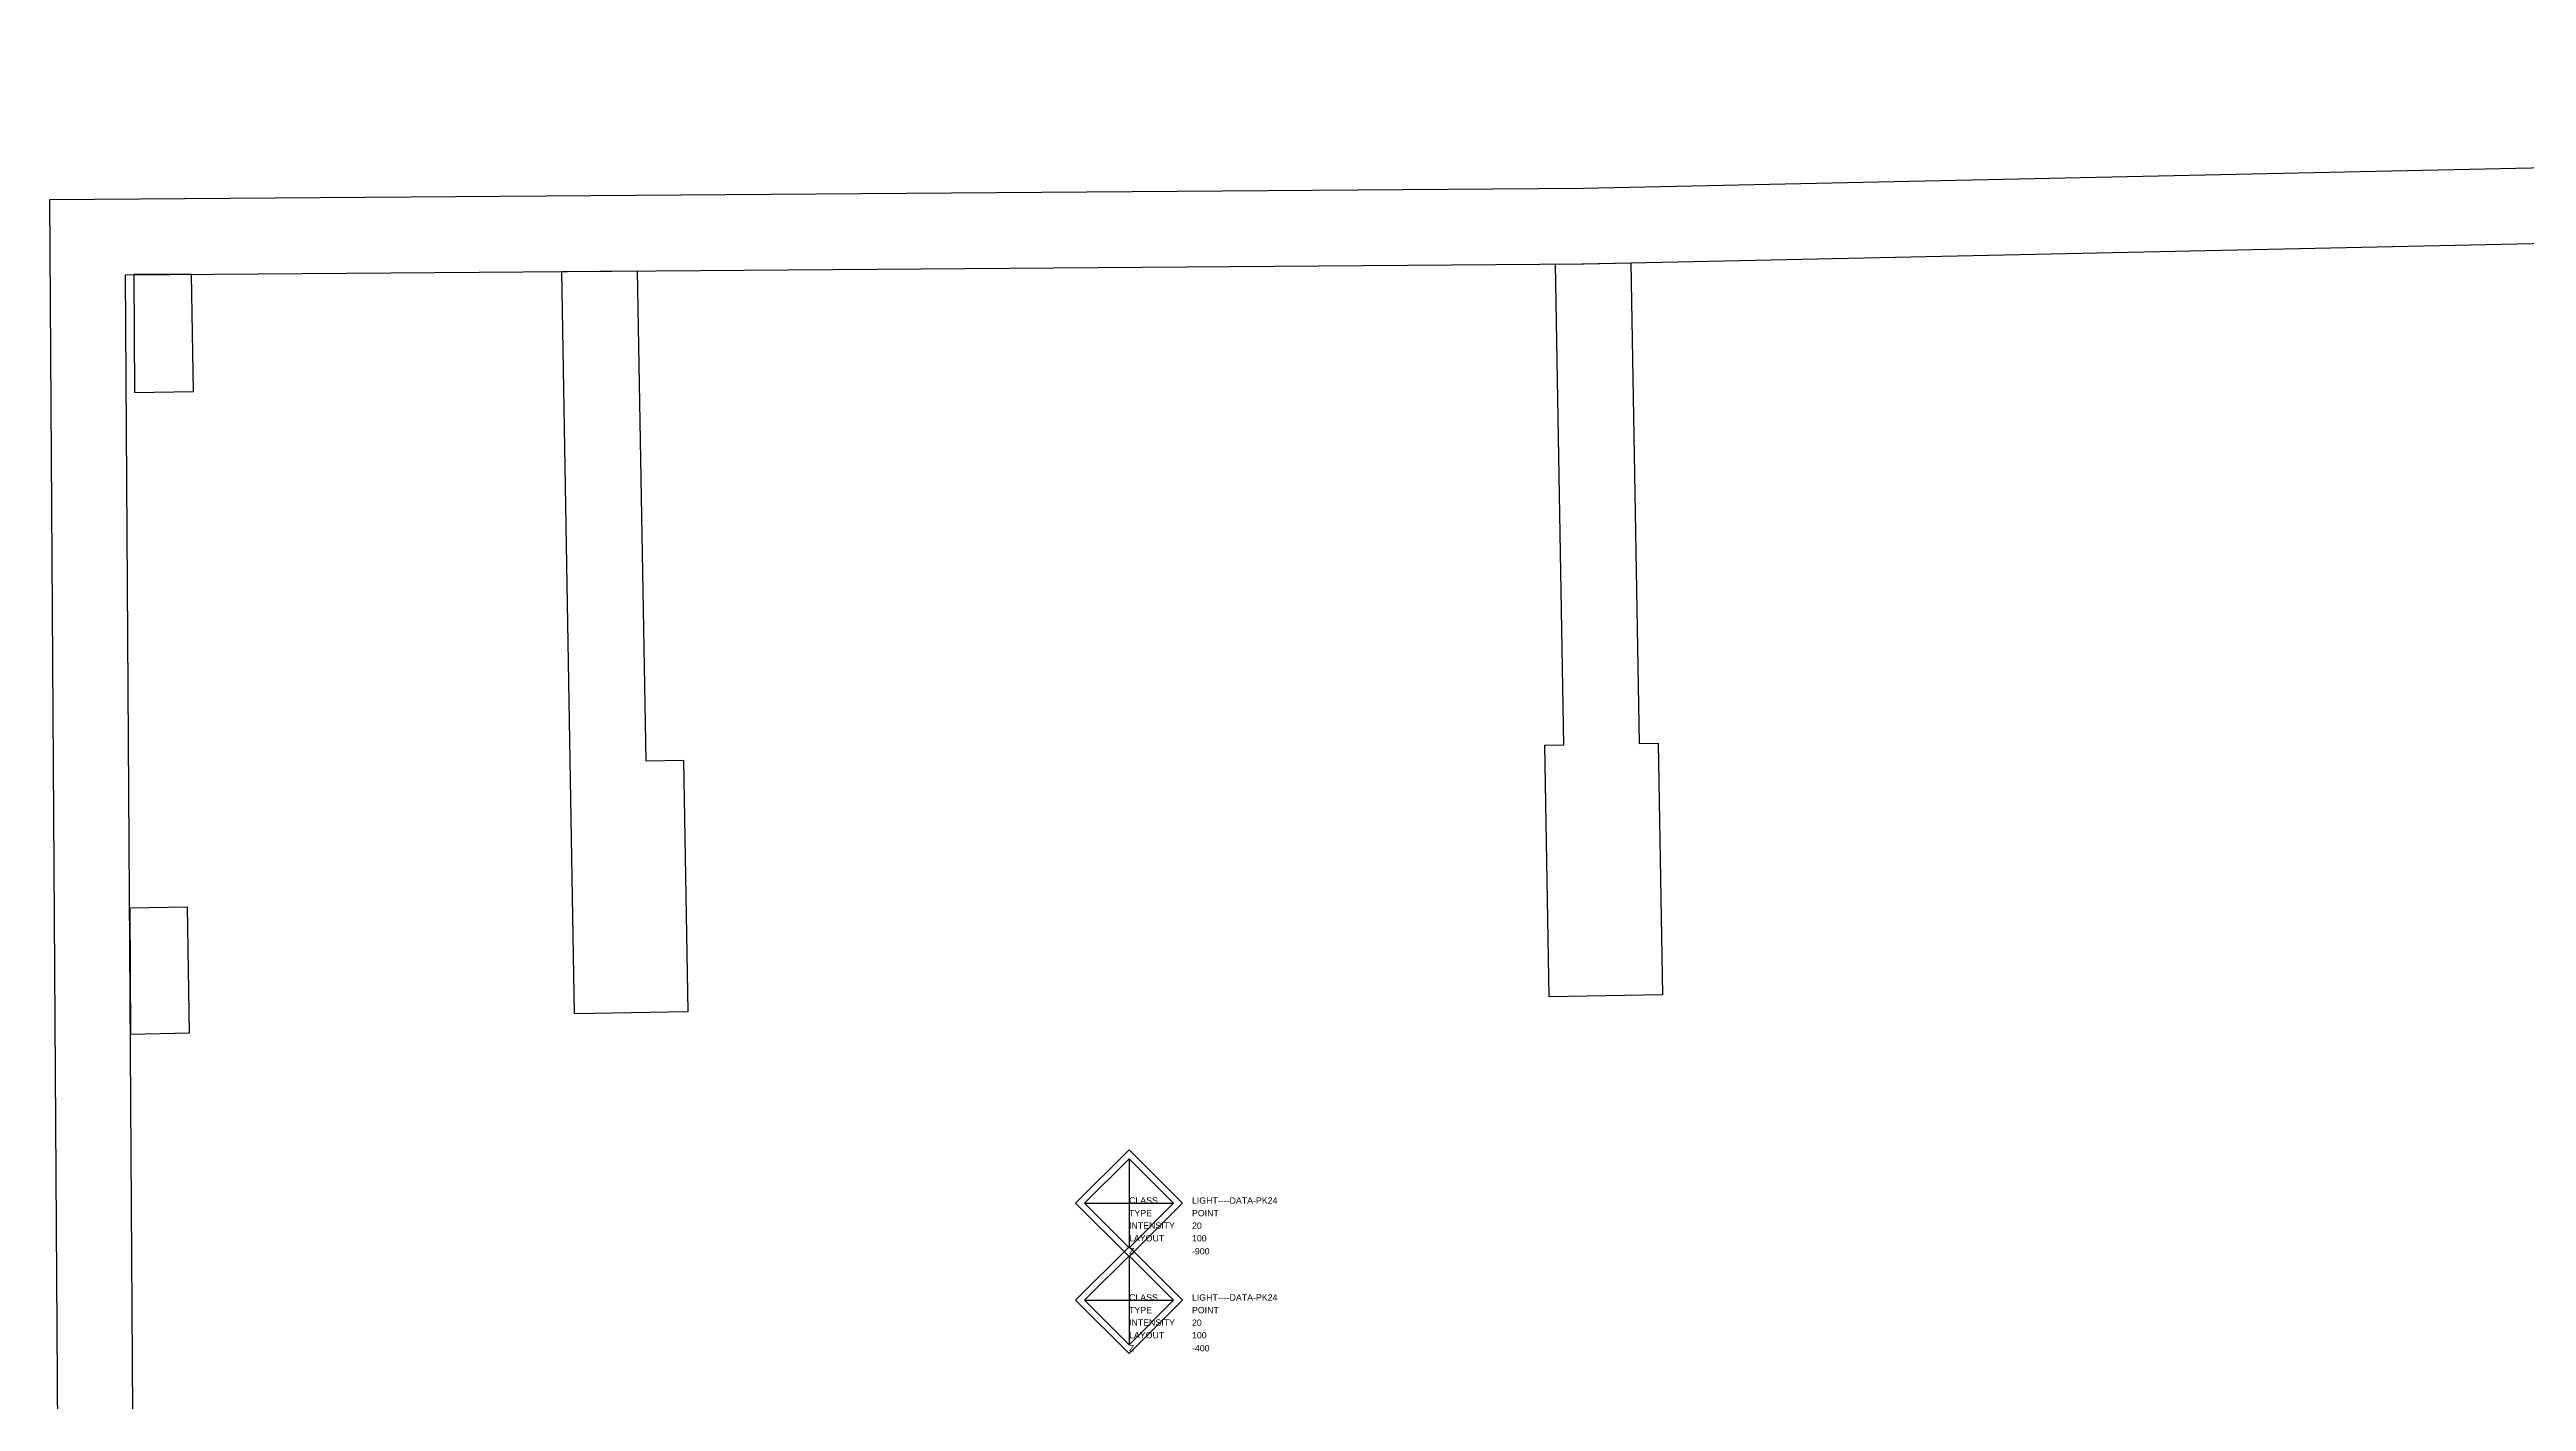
# Model space of a CAD drawing. Header units: millimetres. Extents: x 1822 to 16527, y -301 to 9797.
# Drawn here: x 9717 to 11685, y 8481 to 9554 of the extents above; entities that cross this region are included whole.
import ezdxf

# ---------------------------------------------------------------- set-up
doc = ezdxf.new("R2010")
doc.units = ezdxf.units.MM
doc.linetypes.add('PHANTOM', pattern=[12.7, 6.35, -1.27, 1.27, -1.27, 1.27, -1.27])
doc.layers.add('PK24E-DATA', color=7, linetype='Continuous')
doc.layers.add('S-Col', color=4, linetype='Continuous')
doc.layers.add('PK24E-HELPER', color=253, linetype='PHANTOM', true_color=0xa1a1a1)
doc.styles.get("Standard").update_dxf_attribs({"font": 'arial.ttf'})

# ---------------------------------------------------------------- blocks, each defined once
blk = doc.blocks.new('Temel1')
at = {"color": 3, "elevation": 0.4}
blk.add_lwpolyline([(469.6, 1209), (-748.4, 1200), (-738.9, -267.3), (-59.2, -359.2), (365, -392.2), (3174.3, -790.9), (3612.9, -838.8), (4047.6, -909.2), (4919.7, -1025.1), (6061.2, -1216.1), (6024.3, 1319.3), (4428.6, 1296.7), (3988.8, 1284.3), (469.6, 1209)], close=True, dxfattribs=at)
blk = doc.blocks.new('TemelCukur')
at = {"color": 3, "elevation": 0.4}
blk.add_lwpolyline([(469.6, 1209), (-748.4, 1200), (-738.9, -267.3), (-59.2, -359.2), (365, -392.2), (3174.3, -790.9), (3612.9, -838.8), (4047.6, -909.2), (4919.7, -1025.1), (6061.2, -1216.1), (6024.3, 1319.3), (4428.6, 1296.7), (3988.8, 1284.3), (469.6, 1209)], close=True, dxfattribs=at)
blk = doc.blocks.new('Perde')
at = {"color": 3, "elevation": 0.4}
blk.add_lwpolyline([(469.6, 1209), (-748.4, 1200), (-738.9, -267.3), (-59.2, -359.2), (365, -392.2), (3174.3, -790.9), (3612.9, -838.8), (4047.6, -909.2), (4919.7, -1025.1), (6061.2, -1216.1), (6024.3, 1319.3), (4428.6, 1296.7), (3988.8, 1284.3), (469.6, 1209)], close=True, dxfattribs=at)
at = {"color": 1, "elevation": 0.4}
blk.add_lwpolyline([(3990.3, 1224.4), (4429.9, 1236.8), (5965.2, 1258.4), (6000.2, -1145.1), (4928.6, -965.8), (4056.3, -849.8), (3621, -779.3), (3181.8, -731.3), (371.6, -332.5), (-52.8, -299.5), (-679.2, -214.9), (-688, 1140.4), (470.5, 1149), (3990.3, 1224.4)], close=True, dxfattribs=at)
blk = doc.blocks.new('kolonlar')
at = {"layer": 'S-Col', "color": 3, "elevation": 0.4}
for points in [[(-244.9, 754.8), (-241.4, 554.8), (-331.3, 553.2), (-341.6, 1143), (-281.6, 1143.4), (-274.8, 754.2), (-244.9, 754.8)], [(468.6, 1149), (507.7, 1149.8), (514.3, 768), (529.3, 768.3), (532.8, 568.3), (442.8, 566.7), (439.3, 766.7), (454.3, 767), (447.7, 1148.8), (468.6, 1149)]]:
    blk.add_lwpolyline(points, dxfattribs=at)
for points in [[(-633.9, 1047.7), (-635.5, 1140.9), (-681.5, 1140.5), (-680.9, 1046.9)], [(-637.1, 538.1), (-638.8, 638), (-684.7, 637.2), (-684.1, 537.2)]]:
    blk.add_lwpolyline(points, close=True, dxfattribs=at)
blk = doc.blocks.new('LIGHT----DATA-PK24')
at = {"color": 9, "true_color": 0xc7c8ca}
for p, q in [((0, 35.6), (0, -35.1)), ((-35.4, 0.3), (35.4, 0.3))]:
    blk.add_line(p, q, dxfattribs=at)
at = {"color": 9}
for points in [[(-42.4, 0.3), (0, 42.7), (42.4, 0.3), (0, -42.1)], [(-35.4, 0.3), (0, 35.6), (35.4, 0.3), (0, -35.1)]]:
    blk.add_lwpolyline(points, close=True, dxfattribs=at)
at = {"layer": 'PK24E-HELPER'}
blk.add_point((0, 0), dxfattribs=at)
at = {"layer": 'PK24E-DATA', "char_height": 5, "attachment_point": 7}
for s, insert in [('CLASS', (0, 0)), ('TYPE', (0, -10)), ('INTENSITY', (0, -20)), ('Z', (0, -40.3)), ('LAYOUT', (0, -30))]:
    blk.add_mtext_dynamic_manual_height_columns(s, width=42.855, gutter_width=17.5, heights=[0], dxfattribs=dict(at, insert=insert))
at = {"layer": 'PK24E-DATA'}
for tag, p in [('COMP_TYPE', (50, 0)), ('LIGHT_TYPE', (50, -10)), ('INTENSITY', (50, -20)), ('Z', (50, -40.3)), ('LAYOUT_ID', (50, -30))]:
    blk.add_attdef(tag, p, '', height=5, dxfattribs=at)

msp = doc.modelspace()

# ---------------------------------------------------------------- linework, layer by layer
at = {"color": 3, "elevation": -0.815}
msp.add_lwpolyline([(10935.26, 9444.227), (9717.295, 9435.196), (9726.806, 7967.897), (10406.466, 7876.046), (10830.69, 7843.028), (13639.997, 7444.37), (14078.601, 7396.474), (14513.216, 7326.043), (15385.403, 7210.124), (16526.896, 7019.096), (16490.01, 9554.495), (14894.26, 9531.97), (14454.506, 9519.578), (10935.26, 9444.227)], close=True, dxfattribs=at)

# ---------------------------------------------------------------- block references
for name in ['Temel1', 'TemelCukur', 'Perde', 'kolonlar']:
    msp.add_blockref(name, (10465.664, 8235.232, -1.185))
for p, values in [((10574.669, 8637.775), {'COMP_TYPE': 'LIGHT----DATA-PK24', 'LIGHT_TYPE': 'POINT', 'INTENSITY': '20', 'LAYOUT_ID': '100', 'Z': '-900'}), ((10574.669, 8560.748), {'COMP_TYPE': 'LIGHT----DATA-PK24', 'LIGHT_TYPE': 'POINT', 'INTENSITY': '20', 'LAYOUT_ID': '100', 'Z': '-400'})]:
    msp.add_blockref('LIGHT----DATA-PK24', p).add_auto_attribs(values)

doc.saveas('drawing.dxf')
